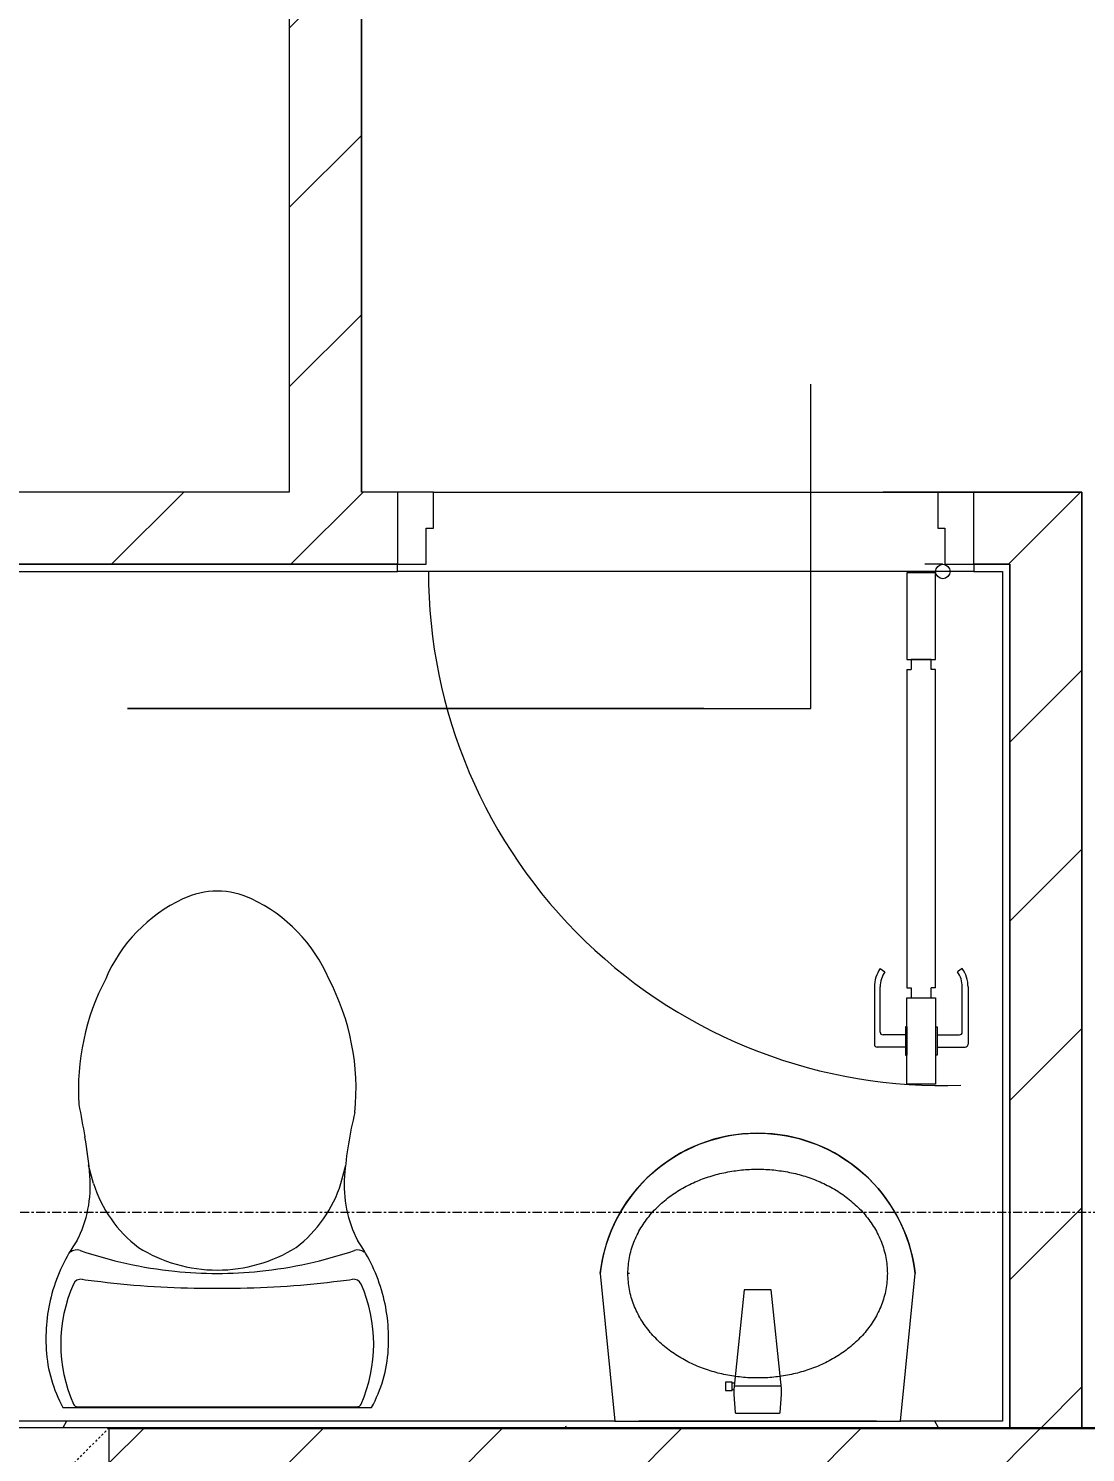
# Model space of a CAD drawing. Header units: millimetres. Extents: x 5357 to 201988, y -16345 to 109895.
# Drawn here: x 73166 to 74633, y 36703 to 38681 of the extents above; entities that cross this region are included whole.
import ezdxf

# ---------------------------------------------------------------- set-up
doc = ezdxf.new("R2010")
doc.units = ezdxf.units.MM
doc.linetypes.add('Dash', pattern=[6, 3, -3])
doc.linetypes.add('Grid Line', pattern=[22.225, 12.7, -3.175, 3.175, -3.175])
for name, color, linetype, lineweight in [('0-1', 7, 'Continuous', 5), ('A-ANNO-DIMS', 211, 'Continuous', 9), ('A-ANNO-DIMS-220', 211, 'Continuous', 9), ('A-DETL-GENF-1', 53, 'Continuous', 9), ('A-DETL-THIN-1', 7, 'Continuous', 9), ('A-DOOR-1', 53, 'Continuous', 9), ('A-FLOR-1', 10, 'Continuous', 9), ('A-WALL-1', 9, 'Continuous', 18), ('A-WALL-2', 53, 'Continuous', 9), ('A-WALL-4', 113, 'Continuous', 18), ('A-WALL-PATT-1', 10, 'Continuous', 9), ('A-WALL-PATT-2', 53, 'Continuous', 9), ('A-WALL-PATT-3', 111, 'Continuous', 9), ('I-WALL-1', 9, 'Continuous', 18), ('I-WALL-2', 53, 'Continuous', 9), ('P-SANR-FIXT-1', 53, 'Continuous', 9), ('P-SANR-FIXT-2', 221, 'Continuous', 9), ('S-COLS', 52, 'Continuous', 9), ('S-COLS-5', 52, 'Continuous', 18), ('S-COLS-HDLN', 52, 'Dash', 9), ('S-GRID-1', 1, 'Grid Line', 9)]:
    doc.layers.add(name, color=color, linetype=linetype, lineweight=lineweight)
doc.styles.add('Arial_4', font='arial_0.ttf', dxfattribs={"width": 0.9, "height": 659.9999999999999})
doc.dimstyles.new('1_Dim_chi_tiet_khu_đất_2', dxfattribs={"dimscale": 304.8, "dimtxt": 673.3712039716003, "dimasz": 0.8661417322834646, "dimexe": 0.7217847769028871, "dimexo": 0.0625, "dimgap": 0.07217847769028872, "dimtad": 1, "dimdec": 0, "dimrnd": 5, "dimzin": 0, "dimdsep": 46, "dimtxsty": 'Arial_4', "dimblk1": 'OBLIQUE', "dimblk2": 'OBLIQUE', "dimsah": 1, "dimcen": 0.09, "dimdle": 0.7217847769028871, "dimazin": 0, "dimtfac": 1, "dimtdec": 4, "dimtix": 1, "dimtmove": 0, "dimatfit": 3, "dimfxl": 2.165354330708662, "dimfxlon": 1, "dimtvp": 1, "dimtolj": 1, "dimtzin": 0, "dimarcsym": 2})
pattern_1 = [(45, (0, 0), (-124.4507934888324, 124.4507934888324), [])]

# ---------------------------------------------------------------- blocks, each defined once
blk = doc.blocks.new('NCV_TKTC_KET CAU_rvt-1-TKCS_MB SÂN ĐƯỜNG NỘI BỘ')
at = {"layer": 'A-FLOR-1'}
for p, q in [((73627.55239298583, 40336.93603804527), (73627.55239298583, 38036.9360380453)), ((73627.55239298583, 38036.9360380453), (73627.55239298583, 40336.93603804527)), ((73627.55239298583, 38036.9360380453), (73627.55239298583, 40036.93603804456)), ((73627.55239298583, 40036.93603804456), (73627.55239298583, 38036.9360380453)), ((74427.56428701663, 38036.9360380453), (74351.97407724638, 38036.9360380453)), ((74351.97407724638, 38036.9360380453), (74427.56428701663, 38036.9360380453)), ((74351.97407724638, 38036.9360380453), (74427.56428701663, 38036.9360380453)), ((74427.56428701663, 38036.9360380453), (74351.97407724638, 38036.9360380453)), ((74477.56428701663, 38036.9360380453), (74427.56428701663, 38036.9360380453)), ((74427.56428701663, 38036.9360380453), (74477.56428701663, 38036.9360380453)), ((74427.56428701663, 38036.9360380453), (74477.56428701663, 38036.9360380453)), ((74477.56428701663, 38036.9360380453), (74427.56428701663, 38036.9360380453)), ((74627.5642870165, 38036.9360380453), (74477.56428701663, 38036.9360380453)), ((74477.56428701663, 38036.9360380453), (74627.5642870165, 38036.9360380453)), ((74477.56428701663, 38036.9360380453), (74627.5642870165, 38036.9360380453)), ((74627.5642870165, 38036.9360380453), (74477.56428701663, 38036.9360380453)), ((74627.56428701649, 36746.93603804529), (74627.5642870165, 38036.9360380453)), ((74627.5642870165, 38036.9360380453), (74627.56428701649, 36746.93603804529)), ((74627.5642870165, 38036.9360380453), (74627.56428701649, 36746.93603804529)), ((74627.56428701649, 36746.93603804529), (74627.5642870165, 38036.9360380453))]:
    blk.add_line(p, q, dxfattribs=at)
blk = doc.blocks.new('DOOR_CW_01 CANH MO-PANEL KINH - DIG_02-800x2200-CỬA NHÔM KÍNH-400864-TKCS_MB SÂN ĐƯỜNG NỘI BỘ')
at = {"layer": 'A-DETL-GENF-1'}
for p, q in [((-347.0000000000105, 772.0000000009796), (-307.0000000000054, 772.0000000009796)), ((-347.0000000000107, 652.000000000982), (-347.0000000000105, 772.0000000009798)), ((-307.0000000000054, 772.0000000009796), (-307.0000000000056, 652.0000000009819)), ((-349.000000000006, 731.7683564461059), (-347.0000000000059, 731.7683564461059)), ((-349.0000000000062, 692.2316435558546), (-349.0000000000061, 731.768356446106)), ((-347.0000000000062, 692.2316435558546), (-347.000000000006, 731.768356446106)), ((-307.0000000000101, 692.2316435558546), (-307.0000000000101, 731.768356446106)), ((-305.0000000000101, 731.7683564461059), (-307.0000000000101, 731.7683564461059)), ((-305.0000000000101, 692.2316435558546), (-305.0000000000101, 731.768356446106)), ((-392.0000000000061, 637.0000000009805), (-392.0000000000057, 716.4987005529379)), ((-349.0000000000061, 720.4987005529379), (-388.0000000000058, 720.4987005529379)), ((-305.0000000000101, 720.4987005529376), (-266.0000000000103, 720.4987005529376)), ((-262.0000000000102, 637.0000000009803), (-262.0000000000103, 716.4987005529377)), ((-384.0000000000059, 699.5012994490228), (-384.000000000006, 637.0000000009803)), ((-349.0000000000061, 703.5012994490227), (-380.0000000000059, 703.5012994490227)), ((-347.0000000000062, 692.2316435558545), (-349.0000000000062, 692.2316435558545)), ((-307.0000000000101, 692.2316435558545), (-305.0000000000101, 692.2316435558545)), ((-305.00000000001, 703.5012994490227), (-274.0000000000102, 703.5012994490227)), ((-270.0000000000102, 699.5012994490226), (-270.0000000000103, 637.00000000098)), ((-307.0000000000056, 652.000000000982), (-347.0000000000107, 652.000000000982)), ((-347.0000000000107, 638.0000000009801), (-341.0000000000107, 638.0000000009801)), ((-347.0000000000107, 638.0000000009801), (-347.0000000000114, 196.0000000009743)), ((-313.0000000000056, 652.000000000982), (-341.0000000000107, 652.000000000982)), ((-341.0000000000107, 652.000000000982), (-341.0000000000107, 638.0000000009803)), ((-313.0000000000056, 638.0000000009801), (-313.0000000000056, 652.0000000009818)), ((-307.0000000000056, 638.0000000009801), (-313.0000000000056, 638.0000000009801)), ((-307.0000000000063, 196.0000000009743), (-307.0000000000056, 638.0000000009801)), ((-383.861841993011, 611.1890603651834), (-377.3086256386989, 615.7776718559918)), ((-270.1381580070056, 611.1890603651833), (-276.6913743613176, 615.7776718559917)), ((-347.0000000000114, 196.0000000009744), (-341.0000000000114, 196.0000000009744)), ((-307.0000000000055, 182.0000000009742), (-347.0000000000103, 182.0000000009743)), ((-347.0000000000102, 182.0000000009743), (-347.0000000000105, 62.00000000097534)), ((-341.0000000000114, 196.0000000009744), (-341.0000000000114, 182.0000000009743)), ((-341.0000000000114, 182.0000000009743), (-313.0000000000063, 182.0000000009742)), ((-307.0000000000063, 196.0000000009743), (-313.0000000000063, 196.0000000009743)), ((-313.0000000000063, 182.0000000009743), (-313.0000000000063, 196.0000000009744)), ((-307.0000000000057, 62.00000000097528), (-307.0000000000055, 182.0000000009742)), ((-347.0000000000105, 62.00000000097534), (-307.0000000000057, 62.00000000097528))]:
    blk.add_line(p, q, dxfattribs=at)
blk.add_circle((-357.0000000000076, 60.00000000097616), 10, dxfattribs=at)
for centre, radius, start, end in [((-357.0000000000076, 60.00000000097616), 714.0000000000007, 359.9999999999996, 92), ((-388.0000000000057, 716.498700552938), 3.999999999999943, 90, 180), ((-266.0000000000103, 716.4987005529377), 4, 0, 90), ((-380.0000000000059, 699.5012994490231), 4, 90, 180), ((-274.0000000000103, 699.5012994490226), 4, 0, 90), ((-347.0000000000063, 637.0000000009803), 45.00000000000002, 179.9999999999997, 214.9999999999997), ((-347.0000000000063, 637.0000000009803), 36.99999999999984, 179.9999999999999, 214.9999999999999), ((-307.0000000000101, 637.0000000009803), 36.99999999999977, 324.9999999999997, 0), ((-307.0000000000101, 637.0000000009803), 44.99999999999989, 324.9999999999997, 1.447505775030507e-13)]:
    blk.add_arc(centre, radius, start, end, dxfattribs=at)
at = {"layer": 'A-DOOR-1'}
for p, q in [((-360.0000000000086, 50.00000000097387), (-400.000000000008, 50.000000000974)), ((-400.000000000008, 50.000000000974), (-400.0000000000083, -49.99999999999871)), ((-360.0000000000089, 9.672203038491034e-10), (-360.0000000000086, 50.00000000097387)), ((-357.0000000000089, 50.00000000098048), (-332.0000000000089, 50.00000000098048)), ((399.9999999999917, 50.00000000097142), (359.9999999999909, 50.00000000097155)), ((359.9999999999909, 50.00000000097155), (359.9999999999908, 9.650038101938207e-10)), ((399.9999999999914, -50.00000000000129), (399.9999999999917, 50.00000000097142)), ((-350.0000000000079, 9.671925741786918e-10), (-360.0000000000089, 9.672203038491034e-10)), ((-350.000000000008, -49.99999999904497), (-350.0000000000079, 9.671949241507605e-10)), ((359.9999999999908, 9.650038101938207e-10), (349.9999999999898, 9.650376497916114e-10)), ((349.9999999999898, 9.650376497916114e-10), (349.9999999999897, -49.99999999904722)), ((-400.0000000000083, -49.99999999999871), (-350.000000000008, -49.99999999904497)), ((349.9999999999897, -49.99999999904722), (399.9999999999914, -50.00000000000129))]:
    blk.add_line(p, q, dxfattribs=at)
blk = doc.blocks.new('TOILET - TOILET-348229-TKCS_MB SÂN ĐƯỜNG NỘI BỘ')
at = {"layer": 'P-SANR-FIXT-1'}
for p, q in [((214.1995318668313, -19.05000000000122), (-214.1995318667546, -19.04999999999851)), ((193.97078499803, -19.91553583143607), (-193.9707849979227, -19.91553583143236)), ((-171.7035516261501, -330.2570353388664), (-178.5826640776578, -355.4610644590122)), ((171.7035516262215, -330.2570353388655), (178.5826640777298, -355.4610644590144))]:
    blk.add_line(p, q, dxfattribs=at)
for centre, radius, start, end in [((-46.13760999738189, -111.133930885133), 191.6357479952151, 151.2809300415396, 176.4513422227688), ((46.13760999745864, -111.1339308851331), 191.6357479952132, 3.548657777229072, 28.71906995845935), ((-9.838022255078874, -107.1523688825703), 207.3032811351502, 156.2861880749646, 203.7138119250351), ((-193.7090153667803, -26.38577465451942), 6.475531929314479, 92.31678001281682, 156.2861880749644), ((193.7090153668564, -26.38577465452188), 6.47553192931448, 23.71381192502309, 87.68321998690784), ((9.838022255153959, -107.1523688825704), 207.3032811351502, 336.2861880749622, 23.71381192503435), ((1.853693360708327, -114.1101153993178), 239.7192469555727, 176.451342222769, 195.2960603541507), ((-1.853693360632019, -114.1101153993178), 239.7192469555715, 344.7039396458467, 3.548657777229256), ((-4.003353977857214, -115.7119893735312), 233.6470971093106, 195.2960603541508, 215.2146594502504), ((4.003353977931188, -115.7119893735311), 233.6470971093119, 324.7853405497476, 344.7039396458467), ((-189.0800195427674, -185.5076524089137), 11.68855928237306, 205.4104838228699, 277.5788024475714), ((178.9093763268637, -2951.264857805509), 2778.442103370485, 97.23514351628582, 97.57880244757047), ((-14.30394237479296, -1400.385881402284), 1215.583629418794, 90.3973723660729, 97.40697298192794), ((4.388159971324968e-11, -3462.789958907384), 3278.037309305237, 89.60262763392805, 90.3973723660729), ((14.30394237485165, -1400.385881402284), 1215.583629418795, 82.59302701807263, 89.60262763392828), ((-178.9093763268247, -2951.264857805507), 2778.442103370487, 82.42119755242916, 82.76485648371191), ((189.0800195428416, -185.5076524089161), 11.68855928237307, 262.4211975523414, 334.5895161771278), ((0.5529167513281621, -792.1312904916649), 586.9119850767163, 95.83215379759358, 108.9926663103517), ((3.571972249606972e-11, -415.9841640074298), 206.1039568836559, 90.00000000000017, 122.0731667070444), ((3.282794167370461e-11, -786.7181433958776), 581.470672880702, 84.16784620241312, 95.83215379759358), ((3.544900571374513e-11, -415.9841640074298), 206.1039568836562, 57.92683329295567, 89.99999999999942), ((-0.5529167512617627, -792.1312904916649), 586.9119850767158, 71.00733368964713, 84.16784620241312), ((-194.9505441312366, -224.1118388292315), 13.81066364226807, 230.6723682122974, 288.9926663103689), ((194.9505441313103, -224.111838829234), 13.81066364226808, 251.0073336896472, 309.3276317877064), ((-343.4828822549819, -327.3986474169055), 167.3360765967514, 355.4558907417207, 27.37996643146821), ((-0.3874102947869895, -383.9560718636442), 179.5349737637684, 127.4035971626914, 162.5964028373153), ((0.3874102948585643, -383.9560718636442), 179.5349737637686, 17.40359716268476, 52.59640283730875), ((343.4828822550533, -327.3986474169097), 167.3360765967504, 152.6200335685317, 184.5441092582795), ((-719.24604541987, -297.5343536763932), 544.2841245188786, 346.0536205488104, 355.4558907417197), ((719.2460454198704, -297.5343536764119), 544.284124518806, 184.544109258279, 190.2879440585227), ((-1948.348746160097, -805.1146347579743), 2171.196004482318, 9.680981042718196, 10.89490707434008), ((137.1458721769089, -461.1864712179135), 329.7550814439056, 174.348719896015, 207.6877737289363), ((-137.1458721768386, -461.1864712179119), 329.7550814439059, 332.3122262710613, 3.683462135593233), ((45.14871311199176, -528.5992639728623), 217.6295211508281, 203.2216389143075, 244.771831349566), ((-45.14871311192206, -528.5992639728618), 217.6295211508283, 295.2281686504313, 336.778361085689), ((3.411031457289937e-11, -624.4228520098749), 111.7023465450977, 244.7718313495653, 295.2281686504309)]:
    blk.add_arc(centre, radius, start, end, dxfattribs=at)
blk = doc.blocks.new('bonruatreo - Chậu rửa-348246-TKCS_MB SÂN ĐƯỜNG NỘI BỘ')
at = {"layer": 'P-SANR-FIXT-1'}
for p, q in [((-218.5749299439555, 204.999999999998), (-198.4313483298566, 6.429523580209206e-13)), ((-177.847746426109, 204.9999999999972), (-180.6257060585237, 204.9999999999972)), ((198.4313483298332, -6.429523580209206e-13), (218.5749299439334, 204.9999999999966)), ((-198.4313483298566, 6.429523580209206e-13), (198.4313483298332, -6.429523580209206e-13)), ((165.0000000000007, -5.414335646491958e-13), (-164.9999999999993, 5.414335646491971e-13))]:
    blk.add_line(p, q, dxfattribs=at)
at = {"layer": 'P-SANR-FIXT-1', "flags": 128}
blk.add_lwpolyline([(-218.5749299438246, 205.000000000066), (-217.4003599586025, 213.72066858493), (-215.8779957737619, 222.3873912934252), (-214.0102728471552, 230.9863032180236), (-211.8001791371017, 239.5036479339525), (-209.2512503220574, 247.9257995066322), (-206.3675641443756, 256.2392842901727), (-203.1537338868033, 264.4308024823461), (-199.6149009921443, 272.4872494014962), (-195.7567268381639, 280.3957364511758), (-191.585383680454, 288.1436117391405), (-187.1075447782092, 295.7184803177298), (-182.3303737184567, 303.1082240130956), (-177.2615129558564, 310.3010208117379), (-171.9090715862652, 317.2853637731434), (-166.2816123741274, 324.0500794385002), (-160.3881380537025, 330.5843457057937), (-154.238076926725, 336.8777091429114), (-147.8412677790356, 342.9201017108628), (-141.2079441406479, 348.7018568705089), (-134.3487179144261, 354.2137250469711), (-127.2745623990681, 359.4468884269669), (-119.9967947343036, 364.3929750654497), (-112.5270577959629, 369.0440722788911), (-104.8773015695877, 373.3927393039368), (-97.05976403337377, 377.4320192010182), (-89.08695157965568, 381.1554499839572), (-80.9716190076288, 384.5570749577952), (-72.72674911821687, 387.6314522482233), (-64.36553194440312, 390.3736635074005), (-55.90134365008303, 392.7793217822832), (-47.34772513089452, 394.8445785328257), (-38.71836035181623, 396.5661297887725), (-30.02705445564843, 397.9412214353583), (-21.28771167777331, 398.9676536193124), (-12.51431310236621, 399.6437842680727), (-3.720894295558492, 399.9685317168564), (5.078477148358161, 399.9413764390032), (13.86972411220258, 399.5623618771759), (22.63878247617922, 398.8320943738141), (31.37162361755272, 397.7517422011451), (40.05427685338973, 396.3230336921902), (48.67285179071119, 394.5482544757714), (57.21356054817329, 392.4302438200417), (65.66273981365512, 389.9723900902389), (74.00687270273725, 387.1786253280172), (82.2326103827787, 384.0534189610197), (90.32679342825217, 380.6017706527508), (98.27647287289392, 376.8292023042071), (106.0689309255063, 372.7417492199689), (113.6917013154371, 368.345950453019), (121.1325892362374, 363.6488383436746), (128.3796908544743, 358.6579272693077), (135.4214123535523, 353.3812016229698), (142.2464884812346, 347.8271030400559), (148.8440005716358, 342.0045168934782), (155.2033940128223, 335.9227580789997), (161.3144951318637, 329.5915561133361), (167.1675274706376, 323.0210395690503), (172.7531274259656, 316.2217198709872), (178.0623592294428, 309.2044744802224), (183.0867292427391, 301.9805294924308), (187.8181995456931, 294.5614416785785), (192.2492007951083, 286.9590799965086), (196.3726443342566, 279.1856066031691), (200.1819335330273, 271.253457397726), (203.6709743413588, 263.1753221268249), (206.8341850382313, 254.9641240836305), (209.6665051613355, 246.6329994333983), (212.1634036026391, 238.1952761983588), (214.3208858572902, 229.6644529357257), (216.1355004139191, 221.054177142926), (217.6043442763256, 212.3782234244428), (218.5749299440498, 205.000000000066)], dxfattribs=at)
at = {"layer": 'P-SANR-FIXT-1'}
blk.add_arc((-1.4483347854366e-11, 180.0000000000009), 220.0000000000003, 6.524978844142664, 173.475021155857, dxfattribs=at)
for points in [[(-179.9999999999903, 204.9999999999973), (-179.9999999999897, 212.4328975477261), (-178.5935235153266, 227.28090585017), (-172.3892894281074, 248.7904281362078), (-162.4977344798867, 268.8621895710423), (-149.4460969504137, 287.0049037139574), (-133.818482149371, 302.954293986053), (-116.1419351787337, 316.5914775692466), (-96.89153354315286, 327.869447752494), (-76.46926296619709, 336.8224012083201), (-55.19371792770166, 343.4772951944609), (-33.34252953140985, 347.8926303755534), (-11.15146628274142, 350.0925549352826), (11.1492021672989, 350.092264324635), (33.33017130218028, 347.894985353545), (55.17543712401582, 343.4808897480591), (76.46261936887804, 336.8293340126354), (96.8905529776789, 327.8704182312431), (116.1494485021109, 316.5842113098757), (133.8322331321153, 302.9431783044539), (149.4641820008858, 286.9847562642946), (162.5076555759456, 268.8412409857382), (172.3911025503834, 248.7850082535024), (178.5904582246991, 227.2887973871541), (180.0000000000102, 212.4335219767764), (180.0000000000099, 204.9999999999759)], [(180.0000000000099, 204.999999999994), (180.0000000000098, 197.5664780231843), (178.5904582246938, 182.7112026127938), (172.3911025503747, 161.2149917464531), (162.507655575933, 141.1587590142182), (149.4641820008706, 123.0152437356649), (133.8322331320979, 107.0568216955086), (116.1494485020922, 93.41578869009008), (96.89055297765911, 82.12958176872547), (76.46261936885772, 73.17066598733606), (55.17543712399538, 66.51911025191502), (33.33017130215998, 62.10501464643196), (11.14920216727857, 59.90773567534441), (-11.15146628276067, 59.90744506469915), (-33.34252953142821, 62.10736962443065), (-55.19371792771881, 66.52270480552524), (-76.46926296621302, 73.17759879166823), (-96.8915335431673, 82.13055224749598), (-116.1419351787465, 93.40852243074495), (-133.8184821493819, 107.0457060139402), (-149.4460969504226, 122.9950962860364), (-162.4977344798933, 141.1378104289524), (-172.3892894281117, 161.2095718637871), (-178.5935235153287, 182.719094149826), (-179.9999999999902, 197.5671024522671), (-179.9999999999903, 204.9999999999939)]]:
    blk.add_open_spline(points, degree=3, dxfattribs=at)
at = {"layer": 'P-SANR-FIXT-2'}
for p, q in [((-18.53045908591247, 182.47473659182), (-32.22482087970845, 52.92163593957823)), ((18.53045908588911, 182.4747365918202), (-18.53045908591246, 182.4747365918201)), ((33.01635406427039, 45.43347549252498), (18.5304590858891, 182.4747365918202)), ((-35.56285790134974, 54.2072742360757), (-44.66199848290103, 54.20727423607566)), ((-44.66199848290103, 54.20727423607566), (-44.66199848290097, 42.83523504517756)), ((-44.66199848290097, 42.83523504517756), (-35.56285790134967, 42.83523504517759)), ((-35.56285790134974, 52.92163593957822), (-35.56285790134974, 54.2072742360757)), ((-32.22482087970845, 52.92163593957823), (-35.56285790134974, 52.92163593957822)), ((-35.56285790135767, 44.1620718434998), (-35.56285790135771, 52.92163593957823)), ((-35.56285790134967, 42.83523504517759), (-35.56285790134967, 44.16207184349978)), ((-35.56285790134967, 44.16207184349978), (-33.12959739956479, 44.1620718434998)), ((-32.22374273429474, 52.92152457779762), (-33.12847899761833, 44.16195632361688)), ((32.69614908085113, 48.46147133097487), (-32.68440150098965, 48.46147133097445)), ((-33.01635406429197, 37.29047969823107), (-31.44085328748659, 12.24673453398066)), ((31.44085328746537, 12.24673453398106), (33.01635406427049, 37.2904796982321)), ((-30.16719133890252, 11.02473659182009), (30.16719133765458, 11.02473659179418))]:
    blk.add_line(p, q, dxfattribs=at)
for centre, radius, start, end in [((5.501335537962166, 41.36197759537811), 38.73227991510528, 175.8542678115019, 186.0340217552577), ((-5.501335537983916, 41.36197759537806), 38.73227991510547, 353.9659782447429, 6.034021755257775), ((-30.13924488699055, 12.3286186544518), 1.304181520121789, 183.5997308340027, 268.7721522757187), ((30.13924488696933, 12.32861865445218), 1.304181520121787, 271.2278476703738, 356.4002691659974)]:
    blk.add_arc(centre, radius, start, end, dxfattribs=at)
blk = doc.blocks.new('NCV_TKTC_TANG 1_rvt-1-TKCS_MB SÂN ĐƯỜNG NỘI BỘ')
at = {"layer": 'A-WALL-PATT-1'}
h = blk.add_hatch(dxfattribs=at)
h.set_pattern_fill('FP_1', color=256, style=0, pattern_type=2)
h.set_pattern_definition(pattern_1)
h.paths.add_polyline_path([(73527.55239298574, 38036.93603804534), (73627.55239298604, 38036.93603804544), (73627.55239298604, 40336.93603804531), (73527.55239298574, 40336.93603804531), (73527.55239298574, 38208.36606589873)])
h = blk.add_hatch(dxfattribs=at)
h.set_pattern_fill('FP_1', color=256, style=0, pattern_type=2)
h.set_pattern_definition(pattern_1)
h.paths.add_polyline_path([(73170.34538569805, 37936.93603804532), (73677.56428701672, 37936.93603804532), (73677.56428701672, 38036.93603804528), (72427.56428701652, 38036.93603804535), (72427.56428701652, 37936.93603804532), (73141.54149856945, 37936.93603804532)])
h.paths.add_polyline_path([(74527.56428701669, 37936.93603804532), (74527.56428701669, 38036.93603804528), (74477.5642870167, 38036.93603804528), (74477.5642870167, 37936.93603804532), (74517.56428701672, 37936.93603804532)])
h = blk.add_hatch(dxfattribs=at)
h.set_pattern_fill('FP_1', color=256, style=0, pattern_type=2)
h.set_pattern_definition(pattern_1)
h.paths.add_polyline_path([(74627.4931499546, 36737.78968279061), (74627.56428701658, 36737.78968279061), (74627.5642870167, 38036.93603804528), (74527.56428701669, 38036.93603804528), (74527.56428701669, 36737.78968279061)])
h = blk.add_hatch(dxfattribs=at)
h.set_pattern_fill('FP_3', color=256, style=0, pattern_type=2)
h.set_pattern_definition([(0, (0, 0), (894.08, 223.52), [73.762, -596.798, 73.762, -596.798, -3576.32]), (0, (0, 0), (894.08, 223.52), [-1341.12, 73.762, -1267.358, 73.762, -596.798, -1564.64]), (0, (0, 0), (894.08, 223.52), [-3352.8, 73.762, -373.278, 73.762, -1043.838]), (120, (335.28, 111.76), (-640.6139982538975, 662.535993015591), [73.76199999999999, -596.7979999999999, 73.76199999999999, -4173.117999999999]), (120, (335.28, 111.76), (-640.6139982538975, 662.535993015591), [-744.3219999999999, -596.7979999999999, 73.76199999999999, -1267.358, -2235.199999999999]), (120, (335.28, 111.76), (-640.6139982538975, 662.535993015591), [-2682.239999999999, 73.76199999999999, -596.7979999999999, 73.76199999999999, -1490.878]), (120, (335.28, 111.76), (-640.6139982538975, 662.535993015591), [-3426.561999999999, -373.278, 73.76199999999999, -1043.838]), (240, (447.04, 558.8), (-253.4660017461021, -886.055993015591), [73.762, -596.798, 73.762, -4173.117999999999]), (240, (447.04, 558.8), (-253.4660017461021, -886.055993015591), [-744.322, -596.798, 73.762, -1267.358, -2235.2]), (240, (447.04, 558.8), (-253.4660017461021, -886.055993015591), [-2682.24, 73.762, -596.798, 73.762, -1490.878]), (240, (447.04, 558.8), (-253.4660017461021, -886.055993015591), [-3426.562, -373.278, 73.762, -1043.838])])
h.paths.add_polyline_path([(74339.5452714925, 36737.78968279061), (74517.56428701672, 36737.78968279061), (74517.56428701672, 36746.9360380454), (72327.56428701652, 36746.9360380454), (72328.41793176172, 36737.78968279061), (74331.46973255435, 36737.78968279061)])
at = {"layer": 'A-WALL-PATT-2'}
h = blk.add_hatch(dxfattribs=at)
h.set_pattern_fill('FP_2', color=256, style=0, pattern_type=2)
h.set_pattern_definition([(45, (0, 0), (-116.6726188957803, 116.6726188957803), [])])
h.paths.add_polyline_path([(77165.95783259612, 36737.78968279061), (77177.56428701662, 36737.78968279061), (77177.56428701662, 36746.9360380453), (74627.56428701658, 36746.93603804533), (74628.41793176196, 36737.78968279061), (77102.56428701647, 36737.78968279061)])
at = {"layer": 'A-DETL-THIN-1'}
for p, q in [((74251.3642870163, 37736.93603804539), (74251.36428701633, 38186.93603804539)), ((74102.96428701658, 37736.93603804541), (73302.9642870166, 37736.93603804541)), ((73302.9642870166, 37736.93603804541), (74251.3642870163, 37736.93603804539))]:
    blk.add_line(p, q, dxfattribs=at)
at = {"layer": 'A-WALL-1'}
for p, q in [((73527.55239298595, 40336.93603804531), (73527.55239298595, 38036.93603804526)), ((73627.55239298595, 38036.93603804526), (73627.55239298595, 40336.93603804531)), ((73527.55239298595, 38036.93603804526), (72427.56428701644, 38036.93603804528)), ((73637.55239298592, 38036.93603804526), (73627.55239298596, 38036.93603804526)), ((74627.56428701665, 38036.93603804525), (74527.56428701665, 38036.93603804525)), ((74627.56428701662, 36736.93603804526), (74627.56428701665, 38036.93603804525)), ((74517.56428701663, 37936.93603804525), (74527.56428701665, 37936.93603804525)), ((74527.56428701665, 37936.93603804525), (74527.56428701662, 36736.93603804526)), ((74527.56428701662, 36736.93603804526), (74627.56428701662, 36736.93603804526))]:
    blk.add_line(p, q, dxfattribs=at)
at = {"layer": 'A-WALL-2'}
for p, q in [((73677.56428701663, 38036.93603804526), (73637.55239298592, 38036.93603804526)), ((73727.56428701663, 38036.93603804526), (74427.56428701665, 38036.93603804525)), ((74527.56428701665, 38036.93603804525), (74477.56428701663, 38036.93603804525)), ((72427.56428701643, 37936.93603804528), (73677.56428701663, 37936.93603804526)), ((73677.56428701663, 37936.93603804526), (72427.56428701643, 37936.93603804527)), ((74477.56428701663, 37936.93603804525), (74517.56428701663, 37936.93603804525)), ((74517.56428701663, 37936.93603804525), (74477.56428701663, 37936.93603804525))]:
    blk.add_line(p, q, dxfattribs=at)
at = {"layer": 'I-WALL-1'}
for p, q in [((73677.56428701663, 37926.93603804526), (73677.56428701663, 37936.93603804526)), ((74477.56428701663, 37936.93603804525), (74477.56428701663, 37926.93603804525)), ((74527.56428701662, 37936.93603804525), (74517.56428701663, 37936.93603804525)), ((74527.56428701662, 36736.93603804534), (74527.56428701662, 37936.93603804525)), ((72337.56428701642, 37926.93603804527), (73677.56428701663, 37926.93603804526)), ((74477.56428701663, 37926.93603804525), (74517.56428701663, 37926.93603804525)), ((74517.56428701663, 37926.93603804525), (74517.56428701663, 36746.93603804534)), ((73979.13293868674, 36746.93603804534), (72337.5642870164, 36746.93603804537)), ((74517.56428701663, 36746.93603804534), (74375.99563534644, 36746.93603804534)), ((74627.56428701663, 36746.93603804529), (74627.56428701663, 36736.93603804529)), ((73277.56428701644, 36736.93603804535), (74517.56428701663, 36736.93603804534)), ((74517.56428701663, 36736.93603804534), (74527.56428701662, 36736.93603804534)), ((74627.56428701663, 36736.93603804529), (77177.56428701653, 36736.93603804526))]:
    blk.add_line(p, q, dxfattribs=at)
at = {"layer": 'I-WALL-2'}
blk.add_line((74477.56428701663, 37926.93603804525), (73677.56428701663, 37926.93603804526), dxfattribs=at)
at = {"layer": 'A-DOOR-1', "rotation": 180}
blk.add_blockref('DOOR_CW_01 CANH MO-PANEL KINH - DIG_02-800x2200-CỬA NHÔM KÍNH-400864-TKCS_MB SÂN ĐƯỜNG NỘI BỘ', (74077.56428701662, 37986.93603804526), dxfattribs=at)
at = {"layer": 'P-SANR-FIXT-1', "rotation": 180}
blk.add_blockref('TOILET - TOILET-348229-TKCS_MB SÂN ĐƯỜNG NỘI BỘ', (73427.5642870166, 36746.93603804534), dxfattribs=at)
at = {"layer": 'P-SANR-FIXT-1'}
blk.add_blockref('bonruatreo - Chậu rửa-348246-TKCS_MB SÂN ĐƯỜNG NỘI BỘ', (74177.5642870166, 36746.93603804534), dxfattribs=at)
blk = doc.blocks.new('G1_SOF - BO TRU - 200x200-V991-TKCS_MB SÂN ĐƯỜNG NỘI BỘ')
at = {"layer": 'S-COLS-5'}
for p, q in [((99.99999999999984, 100), (-100.0000000000001, 100)), ((-100.0000000000001, 100), (-100.0000000000001, -99.99999999999994)), ((99.99999999999984, -99.99999999999994), (99.99999999999984, 100)), ((-100.0000000000001, -99.99999999999994), (99.99999999999984, -99.99999999999994))]:
    blk.add_line(p, q, dxfattribs=at)
at = {"layer": 'S-COLS-HDLN'}
for p, q in [((100, 99.9999999999998), (-99.9999999999994, -100.0000000000006)), ((-100.0000000000001, 99.99999999999922), (100.0000000000004, -100.0000000000001))]:
    blk.add_line(p, q, dxfattribs=at)
blk = doc.blocks.new('DIMBLOCK40-TKCS_MB SÂN ĐƯỜNG NỘI BỘ')
at = {"layer": 'A-ANNO-DIMS-220'}
for p, q in [((75511.98631269624, 24317.36286042128), (75511.98631269629, 44757.36286042103)), ((74851.9863126963, 44537.36286042103), (75731.98631269629, 44537.36286042103)), ((75511.9863126963, 44537.36286042103), (74851.9863126963, 44537.36286042103)), ((74851.98631269626, 24537.36286042127), (75731.98631269624, 24537.36286042127)), ((75511.98631269626, 24537.36286042127), (74851.98631269626, 24537.36286042127))]:
    blk.add_line(p, q, dxfattribs=at)
at = {"layer": 'A-ANNO-DIMS-220', "lineweight": 25}
for p, q in [((75511.98631269629, 44537.36286042103), (75379.9863126963, 44669.36286042103)), ((75511.98631269629, 44537.36286042103), (75643.98631269629, 44405.36286042102)), ((75511.98631269624, 24537.36286042127), (75379.98631269626, 24669.36286042127)), ((75511.98631269624, 24537.36286042127), (75643.98631269624, 24405.36286042127))]:
    blk.add_line(p, q, dxfattribs=at)
at = {"layer": 'A-ANNO-DIMS-220', "color": 0, "insert": (74633.15472999688, 33397.81159216152), "char_height": 659.9999999999999, "width": 2734.923043823115, "attachment_point": 1, "rotation": 90, "line_spacing_factor": 0.9417779076525878, "style": 'Arial_4'}
blk.add_mtext('20000', dxfattribs=at)
blk = doc.blocks.new('_Oblique')
at = {"color": 0, "linetype": 'ByBlock', "lineweight": -2}
blk.add_line((-0.5, -0.5), (0.5, 0.5), dxfattribs=at)

msp = doc.modelspace()

# ---------------------------------------------------------------- hatches: boundary and pattern name
at = {"layer": 'A-WALL-PATT-3'}
h = msp.add_hatch(dxfattribs=at)
h.set_pattern_fill('FP_1', color=256, style=0, pattern_type=2)
h.set_pattern_definition(pattern_1)
h.paths.add_polyline_path([(73365.66643106307, 36537.7896827906), (77177.56428701662, 36537.7896827906), (77175.88983001617, 36737.78968279061), (73277.56428701653, 36736.9360380453), (73277.56428701653, 36537.7896827906), (73322.49930469714, 36537.7896827906)])
h.paths.add_polyline_path([(69510.24376253835, 36537.7896827906), (70987.56428701634, 36537.7896827906), (70987.56428701634, 36737.78968279061), (69252.56428701636, 36737.78968279061), (69252.56428701636, 36537.78968279062), (69268.56975220884, 36537.78968279062)])
h.paths.add_polyline_path([(72536.32520923093, 36537.78968279062), (73077.5642870165, 36537.78968279062), (73077.56428701652, 36737.78968279061), (72077.56428701633, 36736.93603804531), (72077.5911093897, 36537.78968279062), (72327.56428701649, 36537.78968279062)])

# ---------------------------------------------------------------- linework, layer by layer
at = {"layer": 'A-WALL-4'}
msp.add_line((77177.56428701668, 36737.78968279056), (73277.56428701644, 36737.78968279057), dxfattribs=at)
at = {"layer": 'S-GRID-1'}
msp.add_line((131551.7912712216, 37036.93603804507), (29351.79127122154, 37036.9360380454), dxfattribs=at)

# ---------------------------------------------------------------- block references
at = {"layer": '0-1'}
for name in ['NCV_TKTC_KET CAU_rvt-1-TKCS_MB SÂN ĐƯỜNG NỘI BỘ', 'NCV_TKTC_TANG 1_rvt-1-TKCS_MB SÂN ĐƯỜNG NỘI BỘ']:
    msp.add_blockref(name, (0, 0), dxfattribs=at)
at = {"layer": 'S-COLS'}
msp.add_blockref('G1_SOF - BO TRU - 200x200-V991-TKCS_MB SÂN ĐƯỜNG NỘI BỘ', (73177.56428701646, 36637.78968279064), dxfattribs=at)

# ---------------------------------------------------------------- dimensions: what is measured, and where the dimension line sits
at = {"layer": 'A-ANNO-DIMS'}
dim = msp.add_linear_dim(base=(75511.98631269633, 44537.36286042105), p1=(74851.98631269626, 24537.36286042127), p2=(74851.9863126963, 44537.36286042103), angle=89.99999999999991, dimstyle='1_Dim_chi_tiet_khu_đất_2', override={"dimpost": '<>', "dimfxl": 19999.99999999976}, dxfattribs=at)
dim.commit()
dim.dimension.update_dxf_attribs({"geometry": 'DIMBLOCK40-TKCS_MB SÂN ĐƯỜNG NỘI BỘ', "text_midpoint": (75153.00813883854, 34537.36286042113)})

doc.saveas('drawing.dxf')
